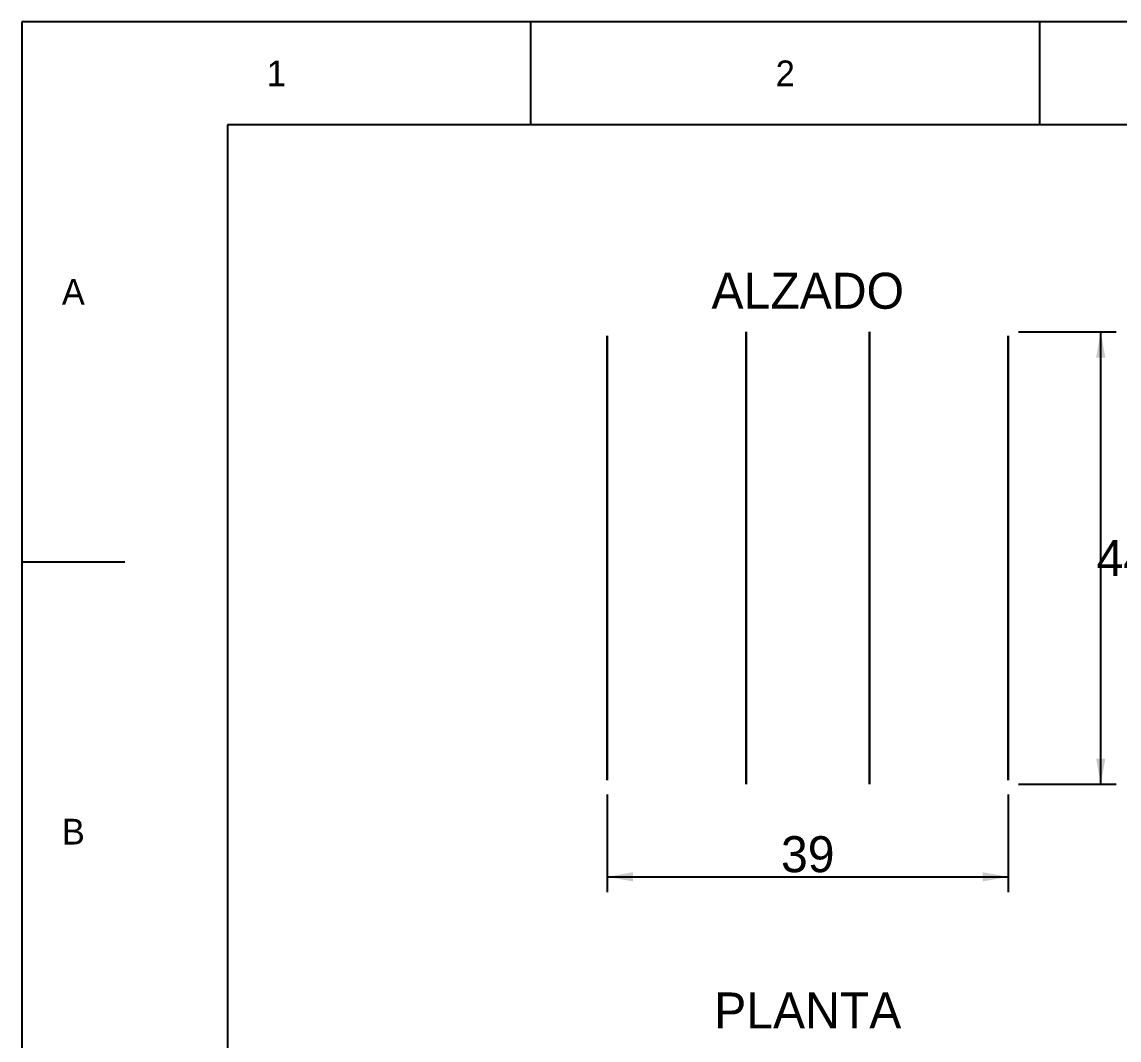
# Model space of a CAD drawing. Extents: x 0 to 297, y 0 to 210.
# Drawn here: x 0 to 106.7, y 111 to 210 of the extents above; entities that cross this region are included whole.
import ezdxf
from ezdxf.enums import TextEntityAlignment as Align

# ---------------------------------------------------------------- set-up
doc = ezdxf.new("R2010")
doc.units = 0
for name, color, linetype in [('COTAS', 7, 'CONTINUOUS'), ('FINA', 7, 'CONTINUOUS'), ('NORMA', 7, 'CONTINUOUS'), ('TEXTO', 7, 'CONTINUOUS'), ('VISIBLE', 7, 'CONTINUOUS')]:
    doc.layers.add(name, color=color, linetype=linetype)

msp = doc.modelspace()

# ---------------------------------------------------------------- linework, layer by layer
at = {"layer": 'COTAS'}
for p, q in [((96.9379, 179.8566), (106.4379, 179.8566)), ((104.9379, 135.8566), (104.9379, 179.8566)), ((96.9379, 135.8566), (106.4379, 135.8566)), ((56.9379, 134.8566), (56.9379, 125.3566)), ((95.9379, 134.8566), (95.9379, 125.3566)), ((56.9379, 126.8566), (95.9379, 126.8566))]:
    msp.add_line(p, q, dxfattribs=at)
for points in [[(104.9379, 179.8566), (105.3879, 177.3566), (104.4879, 177.3566)], [(104.9379, 135.8566), (105.3879, 138.3566), (104.4879, 138.3566)], [(56.9379, 126.8566), (59.4379, 127.3066), (59.4379, 126.4066)], [(95.9379, 126.8566), (93.4379, 127.3066), (93.4379, 126.4066)]]:
    msp.add_solid(points, dxfattribs=at)
at = {"layer": 'FINA'}
for p, q in [((297, 210), (0, 210)), ((0, 210), (0, 0)), ((49.5, 200), (49.5, 210)), ((99, 200), (99, 210)), ((0, 157.5), (10, 157.5))]:
    msp.add_line(p, q, dxfattribs=at)
at = {"layer": 'NORMA'}
for p, q in [((287, 200), (20, 200)), ((20, 200), (20, 10))]:
    msp.add_line(p, q, dxfattribs=at)
at = {"layer": 'VISIBLE'}
for p, q in [((56.9379, 179.4566), (56.9379, 179.2718)), ((56.9379, 179.2718), (56.9379, 179.4566)), ((70.4379, 179.8566), (70.4379, 179.6684)), ((70.4379, 179.6684), (70.4379, 179.8566)), ((70.4379, 179.6684), (70.4379, 179.1069)), ((70.4379, 179.6506), (70.4379, 179.6684)), ((70.4379, 179.1247), (70.4379, 179.6506)), ((70.4379, 179.3926), (70.4379, 179.4566)), ((70.4379, 179.4566), (70.4379, 179.2718)), ((70.4379, 179.4566), (70.4379, 179.3357)), ((70.4379, 179.2718), (70.4379, 179.4566)), ((70.4379, 179.2718), (70.4379, 179.3926)), ((70.4379, 179.3357), (70.4379, 179.2718)), ((82.4379, 179.6684), (82.4379, 179.8566)), ((82.4379, 179.8566), (82.4379, 179.6684)), ((82.4379, 179.1069), (82.4379, 179.6684)), ((82.4379, 179.6684), (82.4379, 179.6506)), ((82.4379, 179.6506), (82.4379, 179.1247)), ((82.4379, 179.4566), (82.4379, 179.3357)), ((82.4379, 179.2718), (82.4379, 179.4566)), ((82.4379, 179.3926), (82.4379, 179.4566)), ((82.4379, 179.4566), (82.4379, 179.2718)), ((82.4379, 179.2718), (82.4379, 179.3926)), ((82.4379, 179.3357), (82.4379, 179.2718)), ((95.9379, 179.2718), (95.9379, 179.4566)), ((95.9379, 179.4566), (95.9379, 179.2718)), ((56.9379, 179.2718), (56.9379, 178.7206)), ((56.9379, 178.7206), (56.9379, 179.2718)), ((56.9379, 178.7206), (56.9379, 177.8124)), ((56.9379, 177.8124), (56.9379, 178.7206)), ((70.4379, 179.081), (70.4379, 179.2718)), ((70.4379, 179.2718), (70.4379, 178.7206)), ((70.4379, 179.2718), (70.4379, 178.9114)), ((70.4379, 178.7206), (70.4379, 179.2718)), ((70.4379, 179.1069), (70.4379, 179.1247)), ((70.4379, 179.1069), (70.4379, 179.0777)), ((70.4379, 178.2111), (70.4379, 179.1069)), ((70.4379, 178.7206), (70.4379, 179.081)), ((70.4379, 179.0777), (70.4379, 178.1819)), ((70.4379, 178.9114), (70.4379, 178.7206)), ((70.4379, 178.4062), (70.4379, 178.7206)), ((70.4379, 178.7206), (70.4379, 177.8124)), ((70.4379, 178.7206), (70.4379, 178.1267)), ((70.4379, 177.8124), (70.4379, 178.7206)), ((70.4379, 177.8124), (70.4379, 178.4062)), ((82.4379, 179.2718), (82.4379, 178.9114)), ((82.4379, 178.7206), (82.4379, 179.2718)), ((82.4379, 179.081), (82.4379, 179.2718)), ((82.4379, 179.2718), (82.4379, 178.7206)), ((82.4379, 179.1247), (82.4379, 179.1069)), ((82.4379, 179.0777), (82.4379, 179.1069)), ((82.4379, 179.1069), (82.4379, 178.2111)), ((82.4379, 178.7206), (82.4379, 179.081)), ((82.4379, 178.1819), (82.4379, 179.0777)), ((82.4379, 178.9114), (82.4379, 178.7206)), ((82.4379, 178.7206), (82.4379, 178.1267)), ((82.4379, 177.8124), (82.4379, 178.7206)), ((82.4379, 178.4062), (82.4379, 178.7206)), ((82.4379, 178.7206), (82.4379, 177.8124)), ((82.4379, 177.8124), (82.4379, 178.4062)), ((95.9379, 178.7206), (95.9379, 179.2718)), ((95.9379, 179.2718), (95.9379, 178.7206)), ((95.9379, 177.8124), (95.9379, 178.7206)), ((95.9379, 178.7206), (95.9379, 177.8124)), ((56.9379, 177.8124), (56.9379, 176.5627)), ((56.9379, 176.5627), (56.9379, 177.8124)), ((70.4379, 178.1819), (70.4379, 178.2111)), ((70.4379, 178.1819), (70.4379, 178.1417)), ((70.4379, 176.9493), (70.4379, 178.1819)), ((70.4379, 178.1417), (70.4379, 176.9091)), ((70.4379, 178.1267), (70.4379, 177.8124)), ((70.4379, 177.3798), (70.4379, 177.8124)), ((70.4379, 177.8124), (70.4379, 176.5627)), ((70.4379, 177.8124), (70.4379, 176.9953)), ((70.4379, 176.5627), (70.4379, 177.8124)), ((70.4379, 176.5627), (70.4379, 177.3798)), ((82.4379, 178.2111), (82.4379, 178.1819)), ((82.4379, 178.1417), (82.4379, 178.1819)), ((82.4379, 178.1819), (82.4379, 176.9493)), ((82.4379, 176.9091), (82.4379, 178.1417)), ((82.4379, 178.1267), (82.4379, 177.8124)), ((82.4379, 177.8124), (82.4379, 176.9953)), ((82.4379, 176.5627), (82.4379, 177.8124)), ((82.4379, 177.3798), (82.4379, 177.8124)), ((82.4379, 177.8124), (82.4379, 176.5627)), ((82.4379, 176.5627), (82.4379, 177.3798)), ((95.9379, 176.5627), (95.9379, 177.8124)), ((95.9379, 177.8124), (95.9379, 176.5627)), ((56.9379, 176.5627), (56.9379, 174.993)), ((56.9379, 174.993), (56.9379, 176.5627)), ((70.4379, 176.9953), (70.4379, 176.5627)), ((70.4379, 176.9091), (70.4379, 176.9493)), ((70.4379, 176.9091), (70.4379, 176.8586)), ((70.4379, 175.3608), (70.4379, 176.9091)), ((70.4379, 176.8586), (70.4379, 175.3103)), ((70.4379, 176.0194), (70.4379, 176.5627)), ((70.4379, 176.5627), (70.4379, 174.993)), ((70.4379, 176.5627), (70.4379, 175.5364)), ((70.4379, 174.993), (70.4379, 176.5627)), ((82.4379, 176.9953), (82.4379, 176.5627)), ((82.4379, 176.9493), (82.4379, 176.9091)), ((82.4379, 176.8586), (82.4379, 176.9091)), ((82.4379, 176.9091), (82.4379, 175.3608)), ((82.4379, 175.3103), (82.4379, 176.8586)), ((82.4379, 176.5627), (82.4379, 175.5364)), ((82.4379, 174.993), (82.4379, 176.5627)), ((82.4379, 176.0194), (82.4379, 176.5627)), ((82.4379, 176.5627), (82.4379, 174.993)), ((95.9379, 174.993), (95.9379, 176.5627)), ((95.9379, 176.5627), (95.9379, 174.993)), ((70.4379, 174.993), (70.4379, 176.0194)), ((70.4379, 175.5364), (70.4379, 174.993)), ((70.4379, 175.3103), (70.4379, 175.3608)), ((70.4379, 175.3103), (70.4379, 175.2504)), ((70.4379, 173.4728), (70.4379, 175.3103)), ((70.4379, 175.2504), (70.4379, 173.4129)), ((82.4379, 174.993), (82.4379, 176.0194)), ((82.4379, 175.5364), (82.4379, 174.993)), ((82.4379, 175.3608), (82.4379, 175.3103)), ((82.4379, 175.2504), (82.4379, 175.3103)), ((82.4379, 175.3103), (82.4379, 173.4728)), ((82.4379, 173.4129), (82.4379, 175.2504)), ((56.9379, 174.993), (56.9379, 173.1301)), ((56.9379, 173.1301), (56.9379, 174.993)), ((70.4379, 174.3481), (70.4379, 174.993)), ((70.4379, 174.993), (70.4379, 173.1301)), ((70.4379, 174.993), (70.4379, 173.7749)), ((70.4379, 173.1301), (70.4379, 174.993)), ((70.4379, 173.1301), (70.4379, 174.3481)), ((82.4379, 174.993), (82.4379, 173.7749)), ((82.4379, 173.1301), (82.4379, 174.993)), ((82.4379, 174.3481), (82.4379, 174.993)), ((82.4379, 174.993), (82.4379, 173.1301)), ((82.4379, 173.1301), (82.4379, 174.3481)), ((95.9379, 173.1301), (95.9379, 174.993)), ((95.9379, 174.993), (95.9379, 173.1301)), ((56.9379, 173.1301), (56.9379, 171.0058)), ((56.9379, 171.0058), (56.9379, 173.1301)), ((70.4379, 173.7749), (70.4379, 173.1301)), ((70.4379, 173.4129), (70.4379, 173.4728)), ((70.4379, 173.4129), (70.4379, 173.3446)), ((70.4379, 171.3177), (70.4379, 173.4129)), ((70.4379, 173.3446), (70.4379, 171.2493)), ((70.4379, 172.3948), (70.4379, 173.1301)), ((70.4379, 173.1301), (70.4379, 171.0058)), ((70.4379, 173.1301), (70.4379, 171.7411)), ((70.4379, 171.0058), (70.4379, 173.1301)), ((82.4379, 173.7749), (82.4379, 173.1301)), ((82.4379, 173.4728), (82.4379, 173.4129)), ((82.4379, 173.3446), (82.4379, 173.4129)), ((82.4379, 173.4129), (82.4379, 171.3177)), ((82.4379, 171.2493), (82.4379, 173.3446)), ((82.4379, 173.1301), (82.4379, 171.7411)), ((82.4379, 171.0058), (82.4379, 173.1301)), ((82.4379, 172.3948), (82.4379, 173.1301)), ((82.4379, 173.1301), (82.4379, 171.0058)), ((95.9379, 171.0058), (95.9379, 173.1301)), ((95.9379, 173.1301), (95.9379, 171.0058)), ((70.4379, 171.0058), (70.4379, 172.3948)), ((82.4379, 171.0058), (82.4379, 172.3948)), ((56.9379, 171.0058), (56.9379, 168.6566)), ((56.9379, 168.6566), (56.9379, 171.0058)), ((70.4379, 171.7411), (70.4379, 171.0058)), ((70.4379, 171.2493), (70.4379, 171.3177)), ((70.4379, 171.2493), (70.4379, 171.1737)), ((70.4379, 168.9321), (70.4379, 171.2493)), ((70.4379, 171.1737), (70.4379, 168.8566)), ((70.4379, 170.1926), (70.4379, 171.0058)), ((70.4379, 171.0058), (70.4379, 168.6566)), ((70.4379, 171.0058), (70.4379, 169.4698)), ((70.4379, 168.6566), (70.4379, 171.0058)), ((82.4379, 171.7411), (82.4379, 171.0058)), ((82.4379, 171.3177), (82.4379, 171.2493)), ((82.4379, 171.1737), (82.4379, 171.2493)), ((82.4379, 171.2493), (82.4379, 168.9321)), ((82.4379, 168.8566), (82.4379, 171.1737)), ((82.4379, 171.0058), (82.4379, 169.4698)), ((82.4379, 168.6566), (82.4379, 171.0058)), ((82.4379, 170.1926), (82.4379, 171.0058)), ((82.4379, 171.0058), (82.4379, 168.6566)), ((95.9379, 168.6566), (95.9379, 171.0058)), ((95.9379, 171.0058), (95.9379, 168.6566)), ((70.4379, 168.6566), (70.4379, 170.1926)), ((82.4379, 168.6566), (82.4379, 170.1926)), ((56.9379, 168.6566), (56.9379, 166.1225)), ((56.9379, 168.1006), (56.9379, 168.6566)), ((70.4379, 169.4698), (70.4379, 168.6566)), ((70.4379, 168.8566), (70.4379, 168.9321)), ((70.4379, 168.8566), (70.4379, 168.7751)), ((70.4379, 168.1289), (70.4379, 168.8566)), ((70.4379, 168.7751), (70.4379, 166.2756)), ((70.4379, 167.7794), (70.4379, 168.6566)), ((70.4379, 168.6566), (70.4379, 166.1225)), ((70.4379, 168.6566), (70.4379, 168.1006)), ((82.4379, 169.4698), (82.4379, 168.6566)), ((82.4379, 168.9321), (82.4379, 168.8566)), ((82.4379, 168.7751), (82.4379, 168.8566)), ((82.4379, 168.8566), (82.4379, 168.1289)), ((82.4379, 166.2756), (82.4379, 168.7751)), ((82.4379, 168.6566), (82.4379, 166.9997)), ((82.4379, 166.1225), (82.4379, 168.6566)), ((82.4379, 168.1006), (82.4379, 168.6566)), ((95.9379, 166.1225), (95.9379, 168.6566)), ((95.9379, 168.6566), (95.9379, 168.1006)), ((56.9379, 166.6785), (56.9379, 168.1006)), ((70.4379, 167.0033), (70.4379, 168.1289)), ((70.4379, 168.1006), (70.4379, 166.9997)), ((70.4379, 166.6785), (70.4379, 168.1006)), ((70.4379, 166.1225), (70.4379, 167.7794)), ((82.4379, 168.1289), (82.4379, 167.0033)), ((82.4379, 167.7794), (82.4379, 168.1006)), ((82.4379, 168.1006), (82.4379, 166.6785)), ((82.4379, 166.6785), (82.4379, 167.7794)), ((95.9379, 168.1006), (95.9379, 166.6785)), ((56.9379, 166.8566), (56.9379, 166.7796)), ((56.9379, 166.7796), (56.9379, 166.8566)), ((56.9379, 166.8561), (56.9379, 166.8566)), ((56.9379, 166.8566), (56.9379, 166.7801)), ((56.9379, 166.7796), (56.9379, 166.8561)), ((56.9379, 166.7801), (56.9379, 166.7796)), ((56.9379, 166.7796), (56.9379, 166.5499)), ((56.9379, 166.5499), (56.9379, 166.7796)), ((56.9379, 166.778), (56.9379, 166.7796)), ((56.9379, 166.7796), (56.9379, 166.5514)), ((56.9379, 166.5499), (56.9379, 166.778)), ((56.9379, 166.1225), (56.9379, 166.6785)), ((56.9379, 166.5514), (56.9379, 166.5499)), ((56.9379, 166.5499), (56.9379, 166.1715)), ((56.9379, 166.1715), (56.9379, 166.5499)), ((56.9379, 166.5474), (56.9379, 166.5499)), ((56.9379, 166.5499), (56.9379, 166.174)), ((56.9379, 166.1715), (56.9379, 166.5474)), ((70.4379, 166.3571), (70.4379, 167.0033)), ((70.4379, 166.9997), (70.4379, 166.6785)), ((70.4379, 166.6785), (70.4379, 166.1225)), ((82.4379, 167.0033), (82.4379, 166.3571)), ((82.4379, 166.9997), (82.4379, 166.1225)), ((82.4379, 166.1225), (82.4379, 166.6785)), ((95.9379, 166.7796), (95.9379, 166.8566)), ((95.9379, 166.8566), (95.9379, 166.7796)), ((95.9379, 166.8566), (95.9379, 166.816)), ((95.9379, 166.8202), (95.9379, 166.8566)), ((95.9379, 166.7796), (95.9379, 166.8202)), ((95.9379, 166.816), (95.9379, 166.7796)), ((95.9379, 166.5499), (95.9379, 166.7796)), ((95.9379, 166.7796), (95.9379, 166.5499)), ((95.9379, 166.7796), (95.9379, 166.6585)), ((95.9379, 166.671), (95.9379, 166.7796)), ((95.9379, 166.6785), (95.9379, 166.1225)), ((95.9379, 166.5499), (95.9379, 166.671)), ((95.9379, 166.6585), (95.9379, 166.5499)), ((95.9379, 166.1715), (95.9379, 166.5499)), ((95.9379, 166.5499), (95.9379, 166.1715)), ((95.9379, 166.5499), (95.9379, 166.3504)), ((95.9379, 166.371), (95.9379, 166.5499)), ((56.9379, 166.174), (56.9379, 166.1715)), ((56.9379, 166.1715), (56.9379, 165.6508)), ((56.9379, 165.6508), (56.9379, 166.1715)), ((56.9379, 166.168), (56.9379, 166.1715)), ((56.9379, 166.1715), (56.9379, 165.6543)), ((56.9379, 165.6508), (56.9379, 166.168)), ((56.9379, 166.1225), (56.9379, 165.5355)), ((56.9379, 164.0341), (56.9379, 166.1225)), ((56.9379, 165.6543), (56.9379, 165.6508)), ((56.9379, 165.6508), (56.9379, 164.9968)), ((56.9379, 164.9968), (56.9379, 165.6508)), ((56.9379, 165.6464), (56.9379, 165.6508)), ((56.9379, 165.6508), (56.9379, 165.0011)), ((56.9379, 164.9968), (56.9379, 165.6464)), ((56.9379, 165.5355), (56.9379, 163.4471)), ((70.4379, 166.2756), (70.4379, 166.3571)), ((70.4379, 166.2756), (70.4379, 166.1895)), ((70.4379, 164.3189), (70.4379, 166.2756)), ((70.4379, 166.1895), (70.4379, 165.5073)), ((70.4379, 165.5355), (70.4379, 166.1225)), ((70.4379, 166.1225), (70.4379, 164.3732)), ((70.4379, 164.0341), (70.4379, 166.1225)), ((70.4379, 165.1964), (70.4379, 165.5355)), ((70.4379, 165.5355), (70.4379, 163.4471)), ((70.4379, 165.5073), (70.4379, 163.5506)), ((82.4379, 166.3571), (82.4379, 166.2756)), ((82.4379, 166.1895), (82.4379, 166.2756)), ((82.4379, 166.2756), (82.4379, 164.3189)), ((82.4379, 165.5073), (82.4379, 166.1895)), ((82.4379, 166.1225), (82.4379, 165.5355)), ((82.4379, 165.1964), (82.4379, 166.1225)), ((82.4379, 166.1225), (82.4379, 164.0341)), ((82.4379, 165.5355), (82.4379, 164.3732)), ((82.4379, 163.4471), (82.4379, 165.5355)), ((82.4379, 163.5506), (82.4379, 165.5073)), ((95.9379, 166.1715), (95.9379, 166.371)), ((95.9379, 166.3504), (95.9379, 166.1715)), ((95.9379, 165.6508), (95.9379, 166.1715)), ((95.9379, 166.1715), (95.9379, 165.6508)), ((95.9379, 166.1715), (95.9379, 165.897)), ((95.9379, 165.9253), (95.9379, 166.1715)), ((95.9379, 165.5355), (95.9379, 166.1225)), ((95.9379, 166.1225), (95.9379, 164.0341)), ((95.9379, 165.6508), (95.9379, 165.9253)), ((95.9379, 165.897), (95.9379, 165.6508)), ((95.9379, 164.9968), (95.9379, 165.6508)), ((95.9379, 165.6508), (95.9379, 164.9968)), ((95.9379, 165.6508), (95.9379, 165.306)), ((95.9379, 165.3415), (95.9379, 165.6508)), ((95.9379, 163.4471), (95.9379, 165.5355)), ((56.9379, 165.0011), (56.9379, 164.9968)), ((56.9379, 164.9968), (56.9379, 164.2205)), ((56.9379, 164.2205), (56.9379, 164.9968)), ((56.9379, 164.9916), (56.9379, 164.9968)), ((56.9379, 164.9968), (56.9379, 164.2257)), ((56.9379, 164.2205), (56.9379, 164.9916)), ((70.4379, 163.4471), (70.4379, 165.1964)), ((70.4379, 164.3732), (70.4379, 164.0341)), ((82.4379, 164.0341), (82.4379, 165.1964)), ((82.4379, 164.3732), (82.4379, 163.4471)), ((95.9379, 164.9968), (95.9379, 165.3415)), ((95.9379, 165.306), (95.9379, 164.9968)), ((95.9379, 164.2205), (95.9379, 164.9968)), ((95.9379, 164.9968), (95.9379, 164.2205)), ((95.9379, 164.9968), (95.9379, 164.5876)), ((95.9379, 164.6297), (95.9379, 164.9968)), ((95.9379, 164.2205), (95.9379, 164.6297)), ((95.9379, 164.5876), (95.9379, 164.2205)), ((56.9379, 164.2257), (56.9379, 164.2205)), ((56.9379, 164.2205), (56.9379, 163.3354)), ((56.9379, 163.3354), (56.9379, 164.2205)), ((56.9379, 164.2146), (56.9379, 164.2205)), ((56.9379, 164.2205), (56.9379, 163.3413)), ((56.9379, 163.3354), (56.9379, 164.2146)), ((56.9379, 163.4471), (56.9379, 164.0341)), ((56.9379, 163.4471), (56.9379, 162.8391)), ((56.9379, 161.2839), (56.9379, 163.4471)), ((56.9379, 163.3413), (56.9379, 163.3354)), ((56.9379, 163.3354), (56.9379, 162.3566)), ((56.9379, 162.3566), (56.9379, 163.3354)), ((56.9379, 163.3289), (56.9379, 163.3354)), ((56.9379, 163.3354), (56.9379, 162.3631)), ((56.9379, 162.3566), (56.9379, 163.3289)), ((70.4379, 163.6367), (70.4379, 164.3189)), ((70.4379, 164.0341), (70.4379, 163.4471)), ((70.4379, 163.5506), (70.4379, 163.6367)), ((70.4379, 163.5506), (70.4379, 163.4614)), ((70.4379, 161.5239), (70.4379, 163.5506)), ((70.4379, 163.4614), (70.4379, 162.7548)), ((70.4379, 162.8391), (70.4379, 163.4471)), ((70.4379, 163.4471), (70.4379, 161.6352)), ((70.4379, 161.2839), (70.4379, 163.4471)), ((82.4379, 164.3189), (82.4379, 163.6367)), ((82.4379, 163.4471), (82.4379, 164.0341)), ((82.4379, 163.6367), (82.4379, 163.5506)), ((82.4379, 163.4614), (82.4379, 163.5506)), ((82.4379, 163.5506), (82.4379, 161.5239)), ((82.4379, 162.7548), (82.4379, 163.4614)), ((82.4379, 163.4471), (82.4379, 162.8391)), ((82.4379, 162.4878), (82.4379, 163.4471)), ((82.4379, 163.4471), (82.4379, 161.2839)), ((95.9379, 163.3354), (95.9379, 164.2205)), ((95.9379, 164.2205), (95.9379, 163.3354)), ((95.9379, 164.2205), (95.9379, 163.754)), ((95.9379, 163.802), (95.9379, 164.2205)), ((95.9379, 164.0341), (95.9379, 163.4471)), ((95.9379, 163.3354), (95.9379, 163.802)), ((95.9379, 163.754), (95.9379, 163.3354)), ((95.9379, 162.8391), (95.9379, 163.4471)), ((95.9379, 163.4471), (95.9379, 161.2839)), ((95.9379, 162.3566), (95.9379, 163.3354)), ((95.9379, 163.3354), (95.9379, 162.3566)), ((95.9379, 163.3354), (95.9379, 162.8195)), ((95.9379, 162.8725), (95.9379, 163.3354)), ((56.9379, 162.8391), (56.9379, 160.6759)), ((56.9379, 162.3631), (56.9379, 162.3566)), ((56.9379, 162.3566), (56.9379, 161.3007)), ((56.9379, 161.3007), (56.9379, 162.3566)), ((56.9379, 162.3495), (56.9379, 162.3566)), ((56.9379, 162.3566), (56.9379, 161.3078)), ((56.9379, 161.3007), (56.9379, 162.3495)), ((70.4379, 162.4878), (70.4379, 162.8391)), ((70.4379, 162.8391), (70.4379, 160.6759)), ((70.4379, 162.7548), (70.4379, 160.7281)), ((70.4379, 160.6759), (70.4379, 162.4878)), ((82.4379, 162.8391), (82.4379, 161.6352)), ((82.4379, 160.6759), (82.4379, 162.8391)), ((82.4379, 160.7281), (82.4379, 162.7548)), ((82.4379, 161.2839), (82.4379, 162.4878)), ((95.9379, 162.3566), (95.9379, 162.8725)), ((95.9379, 160.6759), (95.9379, 162.8391)), ((95.9379, 162.8195), (95.9379, 162.3566)), ((95.9379, 161.3007), (95.9379, 162.3566)), ((95.9379, 162.3566), (95.9379, 161.3007)), ((95.9379, 162.3566), (95.9379, 161.8)), ((95.9379, 161.8573), (95.9379, 162.3566)), ((56.9379, 161.3078), (56.9379, 161.3007)), ((56.9379, 161.3007), (56.9379, 160.1859)), ((56.9379, 160.1859), (56.9379, 161.3007)), ((56.9379, 161.2933), (56.9379, 161.3007)), ((56.9379, 161.3007), (56.9379, 160.1934)), ((56.9379, 160.1859), (56.9379, 161.2933)), ((56.9379, 160.6759), (56.9379, 161.2839)), ((70.4379, 161.6352), (70.4379, 161.2839)), ((70.4379, 160.8173), (70.4379, 161.5239)), ((70.4379, 161.2839), (70.4379, 160.6759)), ((82.4379, 161.6352), (82.4379, 160.6759)), ((82.4379, 161.5239), (82.4379, 160.8173)), ((82.4379, 160.6759), (82.4379, 161.2839)), ((95.9379, 161.3007), (95.9379, 161.8573)), ((95.9379, 161.8), (95.9379, 161.3007)), ((95.9379, 160.1859), (95.9379, 161.3007)), ((95.9379, 161.3007), (95.9379, 160.1859)), ((95.9379, 161.3007), (95.9379, 160.7131)), ((95.9379, 160.7736), (95.9379, 161.3007)), ((95.9379, 161.2839), (95.9379, 160.6759)), ((56.9379, 160.6759), (56.9379, 160.0574)), ((56.9379, 158.4751), (56.9379, 160.6759)), ((56.9379, 160.1934), (56.9379, 160.1859)), ((56.9379, 160.1859), (56.9379, 159.0313)), ((56.9379, 159.0313), (56.9379, 160.1859)), ((56.9379, 160.1782), (56.9379, 160.1859)), ((56.9379, 160.1859), (56.9379, 159.039)), ((56.9379, 159.0313), (56.9379, 160.1782)), ((70.4379, 160.7281), (70.4379, 160.8173)), ((70.4379, 160.7281), (70.4379, 160.6375)), ((70.4379, 158.6662), (70.4379, 160.7281)), ((70.4379, 160.0574), (70.4379, 160.6759)), ((70.4379, 160.6759), (70.4379, 158.8325)), ((70.4379, 158.4751), (70.4379, 160.6759)), ((70.4379, 160.6375), (70.4379, 159.9185)), ((82.4379, 160.8173), (82.4379, 160.7281)), ((82.4379, 160.6375), (82.4379, 160.7281)), ((82.4379, 160.7281), (82.4379, 158.6662)), ((82.4379, 160.6759), (82.4379, 160.0574)), ((82.4379, 159.7), (82.4379, 160.6759)), ((82.4379, 160.6759), (82.4379, 158.4751)), ((82.4379, 159.9185), (82.4379, 160.6375)), ((95.9379, 160.1859), (95.9379, 160.7736)), ((95.9379, 160.7131), (95.9379, 160.1859)), ((95.9379, 160.0574), (95.9379, 160.6759)), ((95.9379, 160.6759), (95.9379, 158.4751)), ((95.9379, 159.0313), (95.9379, 160.1859)), ((95.9379, 160.1859), (95.9379, 159.0313)), ((95.9379, 160.1859), (95.9379, 159.5773)), ((95.9379, 159.6399), (95.9379, 160.1859)), ((56.9379, 160.0574), (56.9379, 157.8566)), ((56.9379, 159.039), (56.9379, 159.0313)), ((56.9379, 159.0313), (56.9379, 157.8566)), ((56.9379, 157.8566), (56.9379, 159.0313)), ((56.9379, 159.0235), (56.9379, 159.0313)), ((56.9379, 159.0313), (56.9379, 157.8644)), ((56.9379, 157.8566), (56.9379, 159.0235)), ((70.4379, 159.7), (70.4379, 160.0574)), ((70.4379, 160.0574), (70.4379, 157.8566)), ((70.4379, 159.9185), (70.4379, 157.8566)), ((70.4379, 157.8566), (70.4379, 159.7)), ((82.4379, 160.0574), (82.4379, 158.8325)), ((82.4379, 157.8566), (82.4379, 160.0574)), ((82.4379, 157.8566), (82.4379, 159.9185)), ((82.4379, 158.4751), (82.4379, 159.7)), ((95.9379, 157.8566), (95.9379, 160.0574)), ((95.9379, 159.0313), (95.9379, 159.6399)), ((95.9379, 159.5773), (95.9379, 159.0313)), ((95.9379, 157.8566), (95.9379, 159.0313)), ((95.9379, 159.0313), (95.9379, 157.8566)), ((95.9379, 159.0313), (95.9379, 158.4121)), ((95.9379, 158.4758), (95.9379, 159.0313)), ((56.9379, 157.8566), (56.9379, 158.4751)), ((70.4379, 158.8325), (70.4379, 158.4751)), ((70.4379, 157.9473), (70.4379, 158.6662)), ((70.4379, 158.4751), (70.4379, 157.8566)), ((70.4379, 157.8566), (70.4379, 157.9473)), ((82.4379, 158.8325), (82.4379, 157.8566)), ((82.4379, 158.6662), (82.4379, 157.9473)), ((82.4379, 157.8566), (82.4379, 158.4751)), ((82.4379, 157.9473), (82.4379, 157.8566)), ((95.9379, 157.8566), (95.9379, 158.4758)), ((95.9379, 158.4751), (95.9379, 157.8566)), ((95.9379, 158.4121), (95.9379, 157.8566)), ((56.9379, 157.8644), (56.9379, 157.8566)), ((56.9379, 157.8566), (56.9379, 157.238)), ((56.9379, 155.6558), (56.9379, 157.8566)), ((56.9379, 157.8566), (56.9379, 156.6818)), ((56.9379, 156.6818), (56.9379, 157.8566)), ((56.9379, 157.8487), (56.9379, 157.8566)), ((56.9379, 157.8566), (56.9379, 156.6897)), ((56.9379, 156.6818), (56.9379, 157.8487)), ((56.9379, 157.238), (56.9379, 155.0372)), ((70.4379, 157.8566), (70.4379, 157.7659)), ((70.4379, 157.238), (70.4379, 157.8566)), ((70.4379, 155.7946), (70.4379, 157.8566)), ((70.4379, 157.8566), (70.4379, 156.0131)), ((70.4379, 155.6558), (70.4379, 157.8566)), ((70.4379, 157.7659), (70.4379, 157.0469)), ((70.4379, 156.8806), (70.4379, 157.238)), ((70.4379, 157.238), (70.4379, 155.0372)), ((70.4379, 157.0469), (70.4379, 154.985)), ((70.4379, 155.0372), (70.4379, 156.8806)), ((82.4379, 157.7659), (82.4379, 157.8566)), ((82.4379, 157.8566), (82.4379, 157.238)), ((82.4379, 157.8566), (82.4379, 155.7946)), ((82.4379, 156.8806), (82.4379, 157.8566)), ((82.4379, 157.8566), (82.4379, 155.6558)), ((82.4379, 157.0469), (82.4379, 157.7659)), ((82.4379, 157.238), (82.4379, 156.0131)), ((82.4379, 155.0372), (82.4379, 157.238)), ((82.4379, 154.985), (82.4379, 157.0469)), ((82.4379, 155.6558), (82.4379, 156.8806)), ((95.9379, 157.238), (95.9379, 157.8566)), ((95.9379, 157.8566), (95.9379, 155.6558)), ((95.9379, 156.6818), (95.9379, 157.8566)), ((95.9379, 157.8566), (95.9379, 156.6818)), ((95.9379, 157.8566), (95.9379, 157.2374)), ((95.9379, 157.301), (95.9379, 157.8566)), ((95.9379, 156.6818), (95.9379, 157.301)), ((95.9379, 155.0372), (95.9379, 157.238)), ((95.9379, 157.2374), (95.9379, 156.6818)), ((56.9379, 156.6897), (56.9379, 156.6818)), ((56.9379, 156.6818), (56.9379, 155.5272)), ((56.9379, 155.5272), (56.9379, 156.6818)), ((56.9379, 156.6741), (56.9379, 156.6818)), ((56.9379, 156.6818), (56.9379, 155.5349)), ((56.9379, 155.5272), (56.9379, 156.6741)), ((70.4379, 156.0131), (70.4379, 155.6558)), ((82.4379, 156.0131), (82.4379, 155.0372)), ((95.9379, 155.5272), (95.9379, 156.6818)), ((95.9379, 156.6818), (95.9379, 155.5272)), ((95.9379, 156.6818), (95.9379, 156.0732)), ((95.9379, 156.1358), (95.9379, 156.6818)), ((95.9379, 155.5272), (95.9379, 156.1358)), ((95.9379, 156.0732), (95.9379, 155.5272)), ((56.9379, 155.0372), (56.9379, 155.6558)), ((56.9379, 155.5349), (56.9379, 155.5272)), ((56.9379, 155.5272), (56.9379, 154.4124)), ((56.9379, 154.4124), (56.9379, 155.5272)), ((56.9379, 155.5198), (56.9379, 155.5272)), ((56.9379, 155.5272), (56.9379, 154.4199)), ((56.9379, 154.4124), (56.9379, 155.5198)), ((56.9379, 155.0372), (56.9379, 154.4292)), ((56.9379, 152.8741), (56.9379, 155.0372)), ((70.4379, 155.0757), (70.4379, 155.7946)), ((70.4379, 155.6558), (70.4379, 155.0372)), ((70.4379, 154.985), (70.4379, 155.0757)), ((70.4379, 154.4292), (70.4379, 155.0372)), ((70.4379, 155.0372), (70.4379, 153.2253)), ((70.4379, 152.8741), (70.4379, 155.0372)), ((70.4379, 154.985), (70.4379, 154.8959)), ((70.4379, 152.9583), (70.4379, 154.985)), ((70.4379, 154.8959), (70.4379, 154.1892)), ((82.4379, 155.7946), (82.4379, 155.0757)), ((82.4379, 155.0372), (82.4379, 155.6558)), ((82.4379, 155.0757), (82.4379, 154.985)), ((82.4379, 155.0372), (82.4379, 154.4292)), ((82.4379, 154.078), (82.4379, 155.0372)), ((82.4379, 155.0372), (82.4379, 152.8741)), ((82.4379, 154.8959), (82.4379, 154.985)), ((82.4379, 154.985), (82.4379, 152.9583)), ((82.4379, 154.1892), (82.4379, 154.8959)), ((95.9379, 155.6558), (95.9379, 155.0372)), ((95.9379, 154.4124), (95.9379, 155.5272)), ((95.9379, 155.5272), (95.9379, 154.4124)), ((95.9379, 155.5272), (95.9379, 154.9396)), ((95.9379, 155), (95.9379, 155.5272)), ((95.9379, 154.4292), (95.9379, 155.0372)), ((95.9379, 155.0372), (95.9379, 152.8741)), ((95.9379, 154.4124), (95.9379, 155)), ((95.9379, 154.9396), (95.9379, 154.4124)), ((56.9379, 154.4292), (56.9379, 152.2661)), ((56.9379, 154.4199), (56.9379, 154.4124)), ((56.9379, 154.4124), (56.9379, 153.3566)), ((56.9379, 153.3566), (56.9379, 154.4124)), ((56.9379, 154.4054), (56.9379, 154.4124)), ((56.9379, 154.4124), (56.9379, 153.3636)), ((56.9379, 153.3566), (56.9379, 154.4054)), ((70.4379, 154.078), (70.4379, 154.4292)), ((70.4379, 154.4292), (70.4379, 152.2661)), ((70.4379, 154.1892), (70.4379, 152.1626)), ((70.4379, 152.2661), (70.4379, 154.078)), ((82.4379, 154.4292), (82.4379, 153.2253)), ((82.4379, 152.2661), (82.4379, 154.4292)), ((82.4379, 152.1626), (82.4379, 154.1892)), ((82.4379, 152.8741), (82.4379, 154.078)), ((95.9379, 152.2661), (95.9379, 154.4292)), ((95.9379, 153.3566), (95.9379, 154.4124)), ((95.9379, 154.4124), (95.9379, 153.3566)), ((95.9379, 154.4124), (95.9379, 153.8559)), ((95.9379, 153.9131), (95.9379, 154.4124)), ((95.9379, 153.3566), (95.9379, 153.9131)), ((95.9379, 153.8559), (95.9379, 153.3566)), ((56.9379, 153.3636), (56.9379, 153.3566)), ((56.9379, 153.3566), (56.9379, 152.3777)), ((56.9379, 152.3777), (56.9379, 153.3566)), ((56.9379, 153.35), (56.9379, 153.3566)), ((56.9379, 153.3566), (56.9379, 152.3842)), ((56.9379, 152.3777), (56.9379, 153.35)), ((56.9379, 152.2661), (56.9379, 152.8741)), ((70.4379, 153.2253), (70.4379, 152.8741)), ((70.4379, 152.2517), (70.4379, 152.9583)), ((70.4379, 152.8741), (70.4379, 152.2661)), ((82.4379, 153.2253), (82.4379, 152.2661)), ((82.4379, 152.9583), (82.4379, 152.2517)), ((82.4379, 152.2661), (82.4379, 152.8741)), ((95.9379, 152.3777), (95.9379, 153.3566)), ((95.9379, 153.3566), (95.9379, 152.3777)), ((95.9379, 153.3566), (95.9379, 152.8406)), ((95.9379, 152.8937), (95.9379, 153.3566)), ((95.9379, 152.3777), (95.9379, 152.8937)), ((95.9379, 152.8741), (95.9379, 152.2661)), ((95.9379, 152.8406), (95.9379, 152.3777)), ((56.9379, 152.3842), (56.9379, 152.3777)), ((56.9379, 152.3777), (56.9379, 151.4926)), ((56.9379, 151.4926), (56.9379, 152.3777)), ((56.9379, 152.3718), (56.9379, 152.3777)), ((56.9379, 152.3777), (56.9379, 151.4985)), ((56.9379, 151.4926), (56.9379, 152.3718)), ((56.9379, 152.2661), (56.9379, 151.6791)), ((56.9379, 150.1776), (56.9379, 152.2661)), ((56.9379, 151.6791), (56.9379, 149.5906)), ((70.4379, 151.6791), (70.4379, 152.2661)), ((70.4379, 152.2661), (70.4379, 150.5167)), ((70.4379, 150.1776), (70.4379, 152.2661)), ((70.4379, 152.1626), (70.4379, 152.2517)), ((70.4379, 152.1626), (70.4379, 152.0765)), ((70.4379, 150.2059), (70.4379, 152.1626)), ((70.4379, 152.0765), (70.4379, 151.3942)), ((70.4379, 151.34), (70.4379, 151.6791)), ((70.4379, 151.6791), (70.4379, 149.5906)), ((82.4379, 152.2661), (82.4379, 151.6791)), ((82.4379, 151.34), (82.4379, 152.2661)), ((82.4379, 152.2661), (82.4379, 150.1776)), ((82.4379, 152.2517), (82.4379, 152.1626)), ((82.4379, 152.0765), (82.4379, 152.1626)), ((82.4379, 152.1626), (82.4379, 150.2059)), ((82.4379, 151.3942), (82.4379, 152.0765)), ((82.4379, 151.6791), (82.4379, 150.5167)), ((82.4379, 149.5906), (82.4379, 151.6791)), ((95.9379, 151.4926), (95.9379, 152.3777)), ((95.9379, 152.3777), (95.9379, 151.4926)), ((95.9379, 152.3777), (95.9379, 151.9112)), ((95.9379, 151.9592), (95.9379, 152.3777)), ((95.9379, 151.6791), (95.9379, 152.2661)), ((95.9379, 152.2661), (95.9379, 150.1776)), ((95.9379, 151.4926), (95.9379, 151.9592)), ((95.9379, 151.9112), (95.9379, 151.4926)), ((95.9379, 149.5906), (95.9379, 151.6791)), ((56.9379, 151.4985), (56.9379, 151.4926)), ((56.9379, 151.4926), (56.9379, 150.7164)), ((56.9379, 150.7164), (56.9379, 151.4926)), ((56.9379, 151.4874), (56.9379, 151.4926)), ((56.9379, 151.4926), (56.9379, 150.7216)), ((56.9379, 150.7164), (56.9379, 151.4874)), ((56.9379, 150.7216), (56.9379, 150.7164)), ((56.9379, 150.7164), (56.9379, 150.0623)), ((56.9379, 150.0623), (56.9379, 150.7164)), ((56.9379, 150.712), (56.9379, 150.7164)), ((56.9379, 150.7164), (56.9379, 150.0667)), ((56.9379, 150.0623), (56.9379, 150.712)), ((70.4379, 151.3942), (70.4379, 149.4375)), ((70.4379, 149.5906), (70.4379, 151.34)), ((70.4379, 150.5167), (70.4379, 150.1776)), ((82.4379, 149.4375), (82.4379, 151.3942)), ((82.4379, 150.1776), (82.4379, 151.34)), ((82.4379, 150.5167), (82.4379, 149.5906)), ((95.9379, 150.7164), (95.9379, 151.4926)), ((95.9379, 151.4926), (95.9379, 150.7164)), ((95.9379, 151.4926), (95.9379, 151.0835)), ((95.9379, 151.1255), (95.9379, 151.4926)), ((95.9379, 150.7164), (95.9379, 151.1255)), ((95.9379, 151.0835), (95.9379, 150.7164)), ((95.9379, 150.0623), (95.9379, 150.7164)), ((95.9379, 150.7164), (95.9379, 150.0623)), ((95.9379, 150.7164), (95.9379, 150.3716)), ((95.9379, 150.4071), (95.9379, 150.7164)), ((56.9379, 149.5906), (56.9379, 150.1776)), ((56.9379, 150.0667), (56.9379, 150.0623)), ((56.9379, 150.0623), (56.9379, 149.5417)), ((56.9379, 149.5417), (56.9379, 150.0623)), ((56.9379, 150.0589), (56.9379, 150.0623)), ((56.9379, 150.0623), (56.9379, 149.5451)), ((56.9379, 149.5417), (56.9379, 150.0589)), ((56.9379, 149.5906), (56.9379, 149.0347)), ((56.9379, 147.6125), (56.9379, 149.5906)), ((56.9379, 149.5451), (56.9379, 149.5417)), ((56.9379, 149.5417), (56.9379, 149.1632)), ((56.9379, 149.1632), (56.9379, 149.5417)), ((56.9379, 149.5391), (56.9379, 149.5417)), ((56.9379, 149.5417), (56.9379, 149.1658)), ((56.9379, 149.1632), (56.9379, 149.5391)), ((70.4379, 149.5236), (70.4379, 150.2059)), ((70.4379, 150.1776), (70.4379, 149.5906)), ((70.4379, 149.0347), (70.4379, 149.5906)), ((70.4379, 149.5906), (70.4379, 147.9337)), ((70.4379, 147.6125), (70.4379, 149.5906)), ((70.4379, 149.4375), (70.4379, 149.5236)), ((70.4379, 149.4375), (70.4379, 149.356)), ((70.4379, 147.5843), (70.4379, 149.4375)), ((82.4379, 150.2059), (82.4379, 149.5236)), ((82.4379, 149.5906), (82.4379, 150.1776)), ((82.4379, 149.5906), (82.4379, 149.0347)), ((82.4379, 148.7134), (82.4379, 149.5906)), ((82.4379, 149.5906), (82.4379, 147.6125)), ((82.4379, 149.5236), (82.4379, 149.4375)), ((82.4379, 149.356), (82.4379, 149.4375)), ((82.4379, 149.4375), (82.4379, 147.5843)), ((95.9379, 150.0623), (95.9379, 150.4071)), ((95.9379, 150.3716), (95.9379, 150.0623)), ((95.9379, 150.1776), (95.9379, 149.5906)), ((95.9379, 149.5417), (95.9379, 150.0623)), ((95.9379, 150.0623), (95.9379, 149.5417)), ((95.9379, 150.0623), (95.9379, 149.7879)), ((95.9379, 149.8161), (95.9379, 150.0623)), ((95.9379, 149.5417), (95.9379, 149.8161)), ((95.9379, 149.7879), (95.9379, 149.5417)), ((95.9379, 149.0347), (95.9379, 149.5906)), ((95.9379, 149.5906), (95.9379, 147.6125)), ((95.9379, 149.1632), (95.9379, 149.5417)), ((95.9379, 149.5417), (95.9379, 149.1632)), ((95.9379, 149.5417), (95.9379, 149.3422)), ((95.9379, 149.3627), (95.9379, 149.5417)), ((56.9379, 149.1658), (56.9379, 149.1632)), ((56.9379, 149.1632), (56.9379, 148.9336)), ((56.9379, 148.9336), (56.9379, 149.1632)), ((56.9379, 149.1617), (56.9379, 149.1632)), ((56.9379, 149.1632), (56.9379, 148.9351)), ((56.9379, 148.9336), (56.9379, 149.1617)), ((56.9379, 149.0347), (56.9379, 147.0566)), ((56.9379, 148.9351), (56.9379, 148.9336)), ((56.9379, 148.9336), (56.9379, 148.8566)), ((56.9379, 148.8566), (56.9379, 148.9336)), ((56.9379, 148.9331), (56.9379, 148.9336)), ((56.9379, 148.9336), (56.9379, 148.8571)), ((56.9379, 148.8566), (56.9379, 148.9331)), ((56.9379, 148.8571), (56.9379, 148.8566)), ((70.4379, 149.356), (70.4379, 148.7098)), ((70.4379, 148.7134), (70.4379, 149.0347)), ((70.4379, 149.0347), (70.4379, 147.0566)), ((70.4379, 147.0566), (70.4379, 148.7134)), ((70.4379, 148.7098), (70.4379, 146.8566)), ((82.4379, 148.7098), (82.4379, 149.356)), ((82.4379, 149.0347), (82.4379, 147.9337)), ((82.4379, 147.0566), (82.4379, 149.0347)), ((82.4379, 147.6125), (82.4379, 148.7134)), ((82.4379, 146.8566), (82.4379, 148.7098)), ((95.9379, 149.1632), (95.9379, 149.3627)), ((95.9379, 149.3422), (95.9379, 149.1632)), ((95.9379, 148.9336), (95.9379, 149.1632)), ((95.9379, 149.1632), (95.9379, 148.9336)), ((95.9379, 149.1632), (95.9379, 149.0422)), ((95.9379, 149.0546), (95.9379, 149.1632)), ((95.9379, 148.9336), (95.9379, 149.0546)), ((95.9379, 149.0422), (95.9379, 148.9336)), ((95.9379, 147.0566), (95.9379, 149.0347)), ((95.9379, 148.8566), (95.9379, 148.9336)), ((95.9379, 148.9336), (95.9379, 148.8566)), ((95.9379, 148.9336), (95.9379, 148.893)), ((95.9379, 148.8972), (95.9379, 148.9336)), ((95.9379, 148.8566), (95.9379, 148.8972)), ((95.9379, 148.893), (95.9379, 148.8566)), ((56.9379, 147.0566), (56.9379, 147.6125)), ((70.4379, 147.9337), (70.4379, 147.6125)), ((70.4379, 147.6125), (70.4379, 147.0566)), ((70.4379, 146.9381), (70.4379, 147.5843)), ((82.4379, 147.9337), (82.4379, 147.0566)), ((82.4379, 147.0566), (82.4379, 147.6125)), ((82.4379, 147.5843), (82.4379, 146.9381)), ((95.9379, 147.6125), (95.9379, 147.0566)), ((56.9379, 147.0566), (56.9379, 146.5411)), ((56.9379, 145.2227), (56.9379, 147.0566)), ((56.9379, 146.5411), (56.9379, 144.7073)), ((70.4379, 146.5411), (70.4379, 147.0566)), ((70.4379, 147.0566), (70.4379, 145.5205)), ((70.4379, 145.2227), (70.4379, 147.0566)), ((70.4379, 146.8566), (70.4379, 146.9381)), ((70.4379, 146.8566), (70.4379, 146.781)), ((70.4379, 145.1385), (70.4379, 146.8566)), ((70.4379, 146.781), (70.4379, 146.1819)), ((70.4379, 146.2434), (70.4379, 146.5411)), ((70.4379, 146.5411), (70.4379, 144.7073)), ((70.4379, 144.7073), (70.4379, 146.2434)), ((82.4379, 147.0566), (82.4379, 146.5411)), ((82.4379, 146.2434), (82.4379, 147.0566)), ((82.4379, 147.0566), (82.4379, 145.2227)), ((82.4379, 146.9381), (82.4379, 146.8566)), ((82.4379, 146.781), (82.4379, 146.8566)), ((82.4379, 146.8566), (82.4379, 145.1385)), ((82.4379, 146.1819), (82.4379, 146.781)), ((82.4379, 146.5411), (82.4379, 145.5205)), ((82.4379, 144.7073), (82.4379, 146.5411)), ((82.4379, 145.2227), (82.4379, 146.2434)), ((95.9379, 146.5411), (95.9379, 147.0566)), ((95.9379, 147.0566), (95.9379, 145.2227)), ((95.9379, 144.7073), (95.9379, 146.5411)), ((56.9379, 144.7073), (56.9379, 145.2227)), ((70.4379, 146.1819), (70.4379, 144.4638)), ((70.4379, 145.5205), (70.4379, 145.2227)), ((70.4379, 145.2227), (70.4379, 144.7073)), ((70.4379, 144.5394), (70.4379, 145.1385)), ((82.4379, 144.4638), (82.4379, 146.1819)), ((82.4379, 145.5205), (82.4379, 144.7073)), ((82.4379, 144.7073), (82.4379, 145.2227)), ((82.4379, 145.1385), (82.4379, 144.5394)), ((95.9379, 145.2227), (95.9379, 144.7073)), ((56.9379, 144.7073), (56.9379, 144.2413)), ((56.9379, 143.0491), (56.9379, 144.7073)), ((56.9379, 144.2413), (56.9379, 142.5831)), ((70.4379, 144.2413), (70.4379, 144.7073)), ((70.4379, 144.7073), (70.4379, 143.3184)), ((70.4379, 143.0491), (70.4379, 144.7073)), ((70.4379, 144.4638), (70.4379, 144.5394)), ((70.4379, 144.4638), (70.4379, 144.3955)), ((70.4379, 142.9102), (70.4379, 144.4638)), ((70.4379, 144.3955), (70.4379, 143.8538)), ((70.4379, 143.972), (70.4379, 144.2413)), ((70.4379, 144.2413), (70.4379, 142.5831)), ((82.4379, 144.7073), (82.4379, 144.2413)), ((82.4379, 143.972), (82.4379, 144.7073)), ((82.4379, 144.7073), (82.4379, 143.0491)), ((82.4379, 144.5394), (82.4379, 144.4638)), ((82.4379, 144.3955), (82.4379, 144.4638)), ((82.4379, 144.4638), (82.4379, 142.9102)), ((82.4379, 143.8538), (82.4379, 144.3955)), ((82.4379, 144.2413), (82.4379, 143.3184)), ((82.4379, 142.5831), (82.4379, 144.2413)), ((95.9379, 144.2413), (95.9379, 144.7073)), ((95.9379, 144.7073), (95.9379, 143.0491)), ((95.9379, 142.5831), (95.9379, 144.2413)), ((56.9379, 142.5831), (56.9379, 143.0491)), ((70.4379, 142.5831), (70.4379, 143.972)), ((70.4379, 143.8538), (70.4379, 142.3002)), ((70.4379, 143.3184), (70.4379, 143.0491)), ((70.4379, 143.0491), (70.4379, 142.5831)), ((82.4379, 143.0491), (82.4379, 143.972)), ((82.4379, 142.3002), (82.4379, 143.8538)), ((82.4379, 143.3184), (82.4379, 142.5831)), ((82.4379, 142.5831), (82.4379, 143.0491)), ((95.9379, 143.0491), (95.9379, 142.5831)), ((56.9379, 142.5831), (56.9379, 142.1744)), ((56.9379, 141.1289), (56.9379, 142.5831)), ((56.9379, 142.1744), (56.9379, 140.7201)), ((70.4379, 142.3685), (70.4379, 142.9102)), ((70.4379, 142.1744), (70.4379, 142.5831)), ((70.4379, 142.5831), (70.4379, 141.365)), ((70.4379, 141.1289), (70.4379, 142.5831)), ((70.4379, 142.3002), (70.4379, 142.3685)), ((70.4379, 142.3002), (70.4379, 142.2403)), ((70.4379, 140.9378), (70.4379, 142.3002)), ((70.4379, 142.2403), (70.4379, 141.7652)), ((70.4379, 141.9382), (70.4379, 142.1744)), ((70.4379, 142.1744), (70.4379, 140.7201)), ((70.4379, 140.7201), (70.4379, 141.9382)), ((82.4379, 142.9102), (82.4379, 142.3685)), ((82.4379, 142.5831), (82.4379, 142.1744)), ((82.4379, 141.9382), (82.4379, 142.5831)), ((82.4379, 142.5831), (82.4379, 141.1289)), ((82.4379, 142.3685), (82.4379, 142.3002)), ((82.4379, 142.2403), (82.4379, 142.3002)), ((82.4379, 142.3002), (82.4379, 140.9378)), ((82.4379, 141.7652), (82.4379, 142.2403)), ((82.4379, 142.1744), (82.4379, 141.365)), ((82.4379, 140.7201), (82.4379, 142.1744)), ((82.4379, 141.1289), (82.4379, 141.9382)), ((95.9379, 142.1744), (95.9379, 142.5831)), ((95.9379, 142.5831), (95.9379, 141.1289)), ((95.9379, 140.7201), (95.9379, 142.1744)), ((56.9379, 140.7201), (56.9379, 141.1289)), ((70.4379, 141.7652), (70.4379, 140.4028)), ((70.4379, 141.365), (70.4379, 141.1289)), ((70.4379, 141.1289), (70.4379, 140.7201)), ((70.4379, 140.4627), (70.4379, 140.9378)), ((82.4379, 140.4028), (82.4379, 141.7652)), ((82.4379, 141.365), (82.4379, 140.7201)), ((82.4379, 140.7201), (82.4379, 141.1289)), ((82.4379, 140.9378), (82.4379, 140.4627)), ((95.9379, 141.1289), (95.9379, 140.7201)), ((56.9379, 140.7201), (56.9379, 140.3757)), ((56.9379, 139.4948), (56.9379, 140.7201)), ((56.9379, 140.3757), (56.9379, 139.1504)), ((70.4379, 140.3757), (70.4379, 140.7201)), ((70.4379, 140.7201), (70.4379, 139.6938)), ((70.4379, 139.4948), (70.4379, 140.7201)), ((70.4379, 140.4028), (70.4379, 140.4627)), ((70.4379, 140.4028), (70.4379, 140.3523)), ((70.4379, 139.2548), (70.4379, 140.4028)), ((70.4379, 140.1768), (70.4379, 140.3757)), ((70.4379, 140.3757), (70.4379, 139.1504)), ((70.4379, 140.3523), (70.4379, 139.952)), ((70.4379, 139.1504), (70.4379, 140.1768)), ((70.4379, 139.952), (70.4379, 138.804)), ((82.4379, 140.7201), (82.4379, 140.3757)), ((82.4379, 140.1768), (82.4379, 140.7201)), ((82.4379, 140.7201), (82.4379, 139.4948)), ((82.4379, 140.4627), (82.4379, 140.4028)), ((82.4379, 140.3523), (82.4379, 140.4028)), ((82.4379, 140.4028), (82.4379, 139.2548)), ((82.4379, 140.3757), (82.4379, 139.6938)), ((82.4379, 139.1504), (82.4379, 140.3757)), ((82.4379, 139.952), (82.4379, 140.3523)), ((82.4379, 139.4948), (82.4379, 140.1768)), ((82.4379, 138.804), (82.4379, 139.952)), ((95.9379, 140.3757), (95.9379, 140.7201)), ((95.9379, 140.7201), (95.9379, 139.4948)), ((95.9379, 139.1504), (95.9379, 140.3757)), ((56.9379, 139.1504), (56.9379, 139.4948)), ((56.9379, 139.1504), (56.9379, 138.8762)), ((56.9379, 138.1749), (56.9379, 139.1504)), ((56.9379, 138.8762), (56.9379, 137.9008)), ((70.4379, 139.6938), (70.4379, 139.4948)), ((70.4379, 139.4948), (70.4379, 139.1504)), ((70.4379, 138.8545), (70.4379, 139.2548)), ((70.4379, 138.8762), (70.4379, 139.1504)), ((70.4379, 139.1504), (70.4379, 138.3333)), ((70.4379, 138.1749), (70.4379, 139.1504)), ((70.4379, 138.7179), (70.4379, 138.8762)), ((70.4379, 138.8762), (70.4379, 137.9008)), ((70.4379, 138.804), (70.4379, 138.8545)), ((70.4379, 138.804), (70.4379, 138.7638)), ((70.4379, 137.8901), (70.4379, 138.804)), ((70.4379, 138.7638), (70.4379, 138.4451)), ((82.4379, 139.6938), (82.4379, 139.1504)), ((82.4379, 139.1504), (82.4379, 139.4948)), ((82.4379, 139.2548), (82.4379, 138.8545)), ((82.4379, 139.1504), (82.4379, 138.8762)), ((82.4379, 138.7179), (82.4379, 139.1504)), ((82.4379, 139.1504), (82.4379, 138.1749)), ((82.4379, 138.8762), (82.4379, 138.3333)), ((82.4379, 137.9008), (82.4379, 138.8762)), ((82.4379, 138.8545), (82.4379, 138.804)), ((82.4379, 138.7638), (82.4379, 138.804)), ((82.4379, 138.804), (82.4379, 137.8901)), ((82.4379, 138.4451), (82.4379, 138.7638)), ((95.9379, 139.4948), (95.9379, 139.1504)), ((95.9379, 138.8762), (95.9379, 139.1504)), ((95.9379, 139.1504), (95.9379, 138.1749)), ((95.9379, 137.9008), (95.9379, 138.8762)), ((56.9379, 137.9008), (56.9379, 138.1749)), ((56.9379, 137.9008), (56.9379, 137.7015)), ((56.9379, 137.1918), (56.9379, 137.9008)), ((56.9379, 137.7015), (56.9379, 136.9926)), ((70.4379, 137.9008), (70.4379, 138.7179)), ((70.4379, 138.4451), (70.4379, 137.5312)), ((70.4379, 138.3333), (70.4379, 138.1749)), ((70.4379, 138.1749), (70.4379, 137.9008)), ((70.4379, 137.7015), (70.4379, 137.9008)), ((70.4379, 137.9008), (70.4379, 137.307)), ((70.4379, 137.1918), (70.4379, 137.9008)), ((70.4379, 137.5714), (70.4379, 137.8901)), ((70.4379, 137.5864), (70.4379, 137.7015)), ((70.4379, 137.7015), (70.4379, 136.9926)), ((82.4379, 138.1749), (82.4379, 138.7179)), ((82.4379, 137.5312), (82.4379, 138.4451)), ((82.4379, 138.3333), (82.4379, 137.9008)), ((82.4379, 137.9008), (82.4379, 138.1749)), ((82.4379, 137.9008), (82.4379, 137.7015)), ((82.4379, 137.5864), (82.4379, 137.9008)), ((82.4379, 137.9008), (82.4379, 137.1918)), ((82.4379, 137.8901), (82.4379, 137.5714)), ((82.4379, 137.7015), (82.4379, 137.307)), ((82.4379, 136.9926), (82.4379, 137.7015)), ((95.9379, 138.1749), (95.9379, 137.9008)), ((95.9379, 137.7015), (95.9379, 137.9008)), ((95.9379, 137.9008), (95.9379, 137.1918)), ((95.9379, 136.9926), (95.9379, 137.7015)), ((56.9379, 136.9926), (56.9379, 137.1918)), ((56.9379, 136.9926), (56.9379, 136.8716)), ((56.9379, 136.5623), (56.9379, 136.9926)), ((56.9379, 136.8716), (56.9379, 136.4414)), ((70.4379, 136.9926), (70.4379, 137.5864)), ((70.4379, 137.5312), (70.4379, 137.5714)), ((70.4379, 137.5312), (70.4379, 137.502)), ((70.4379, 136.867), (70.4379, 137.5312)), ((70.4379, 137.502), (70.4379, 137.2704)), ((70.4379, 137.307), (70.4379, 137.1918)), ((70.4379, 137.2704), (70.4379, 136.6062)), ((70.4379, 137.1918), (70.4379, 136.9926)), ((70.4379, 136.8716), (70.4379, 136.9926)), ((70.4379, 136.9926), (70.4379, 136.6322)), ((70.4379, 136.5623), (70.4379, 136.9926)), ((70.4379, 136.8018), (70.4379, 136.8716)), ((70.4379, 136.8716), (70.4379, 136.4414)), ((70.4379, 136.6354), (70.4379, 136.867)), ((70.4379, 136.4414), (70.4379, 136.8018)), ((70.4379, 136.6062), (70.4379, 136.6354)), ((70.4379, 136.6322), (70.4379, 136.5623)), ((70.4379, 136.6062), (70.4379, 136.5885)), ((70.4379, 136.2031), (70.4379, 136.6062)), ((82.4379, 137.1918), (82.4379, 137.5864)), ((82.4379, 137.5714), (82.4379, 137.5312)), ((82.4379, 137.502), (82.4379, 137.5312)), ((82.4379, 137.5312), (82.4379, 136.867)), ((82.4379, 137.2704), (82.4379, 137.502)), ((82.4379, 137.307), (82.4379, 136.9926)), ((82.4379, 136.6062), (82.4379, 137.2704)), ((82.4379, 136.9926), (82.4379, 137.1918)), ((82.4379, 136.9926), (82.4379, 136.8716)), ((82.4379, 136.8018), (82.4379, 136.9926)), ((82.4379, 136.9926), (82.4379, 136.5623)), ((82.4379, 136.8716), (82.4379, 136.6322)), ((82.4379, 136.4414), (82.4379, 136.8716)), ((82.4379, 136.867), (82.4379, 136.6354)), ((82.4379, 136.5623), (82.4379, 136.8018)), ((82.4379, 136.6354), (82.4379, 136.6062)), ((82.4379, 136.6322), (82.4379, 136.4414)), ((82.4379, 136.5885), (82.4379, 136.6062)), ((82.4379, 136.6062), (82.4379, 136.2031)), ((95.9379, 137.1918), (95.9379, 136.9926)), ((95.9379, 136.8716), (95.9379, 136.9926)), ((95.9379, 136.9926), (95.9379, 136.5623)), ((95.9379, 136.4414), (95.9379, 136.8716)), ((56.9379, 136.4414), (56.9379, 136.5623)), ((56.9379, 136.4414), (56.9379, 136.4008)), ((56.9379, 136.2971), (56.9379, 136.4414)), ((56.9379, 136.4008), (56.9379, 136.2566)), ((56.9379, 136.2566), (56.9379, 136.2971)), ((70.4379, 136.5885), (70.4379, 136.4479)), ((70.4379, 136.5623), (70.4379, 136.4414)), ((70.4379, 136.4479), (70.4379, 136.0448)), ((70.4379, 136.4008), (70.4379, 136.4414)), ((70.4379, 136.4414), (70.4379, 136.3205)), ((70.4379, 136.2971), (70.4379, 136.4414)), ((70.4379, 136.3774), (70.4379, 136.4008)), ((70.4379, 136.4008), (70.4379, 136.2566)), ((70.4379, 136.2566), (70.4379, 136.3774)), ((70.4379, 136.3205), (70.4379, 136.2971)), ((70.4379, 136.2971), (70.4379, 136.2566)), ((70.4379, 136.0625), (70.4379, 136.2031)), ((70.4379, 136.0448), (70.4379, 136.0625)), ((70.4379, 136.0448), (70.4379, 136.0388)), ((70.4379, 135.9096), (70.4379, 136.0448)), ((70.4379, 136.0388), (70.4379, 135.9917)), ((70.4379, 135.9917), (70.4379, 135.8566)), ((70.4379, 135.8625), (70.4379, 135.9096)), ((70.4379, 135.8566), (70.4379, 135.8625)), ((82.4379, 136.4479), (82.4379, 136.5885)), ((82.4379, 136.4414), (82.4379, 136.5623)), ((82.4379, 136.0448), (82.4379, 136.4479)), ((82.4379, 136.4414), (82.4379, 136.4008)), ((82.4379, 136.3774), (82.4379, 136.4414)), ((82.4379, 136.4414), (82.4379, 136.2971)), ((82.4379, 136.4008), (82.4379, 136.3205)), ((82.4379, 136.2566), (82.4379, 136.4008)), ((82.4379, 136.2971), (82.4379, 136.3774)), ((82.4379, 136.3205), (82.4379, 136.2566)), ((82.4379, 136.2566), (82.4379, 136.2971)), ((82.4379, 136.2031), (82.4379, 136.0625)), ((82.4379, 136.0625), (82.4379, 136.0448)), ((82.4379, 136.0388), (82.4379, 136.0448)), ((82.4379, 136.0448), (82.4379, 135.9096)), ((82.4379, 135.9917), (82.4379, 136.0388)), ((82.4379, 135.8566), (82.4379, 135.9917)), ((82.4379, 135.9096), (82.4379, 135.8625)), ((82.4379, 135.8625), (82.4379, 135.8566)), ((95.9379, 136.5623), (95.9379, 136.4414)), ((95.9379, 136.4008), (95.9379, 136.4414)), ((95.9379, 136.4414), (95.9379, 136.2971)), ((95.9379, 136.2566), (95.9379, 136.4008)), ((95.9379, 136.2971), (95.9379, 136.2566))]:
    msp.add_line(p, q, dxfattribs=at)

# ---------------------------------------------------------------- texts
at = {"layer": 'COTAS'}
for s, p in [('44', (107.1379, 157.8566)), ('39', (76.4379, 129.0566))]:
    msp.add_text(s, height=3.5, dxfattribs=at).set_placement(p, align=Align.MIDDLE_CENTER)
at = {"layer": 'TEXTO'}
for s, height, p in [('1', 2.5, (24.75, 205)), ('2', 2.5, (74.25, 205)), ('A', 2.5, (5, 183.75)), ('ALZADO', 3.5, (76.4379, 183.8566)), ('B', 2.5, (5, 131.25)), ('PLANTA', 3.5, (76.4379, 113.8566))]:
    msp.add_text(s, height=height, dxfattribs=at).set_placement(p, align=Align.MIDDLE_CENTER)

doc.saveas('drawing.dxf')
